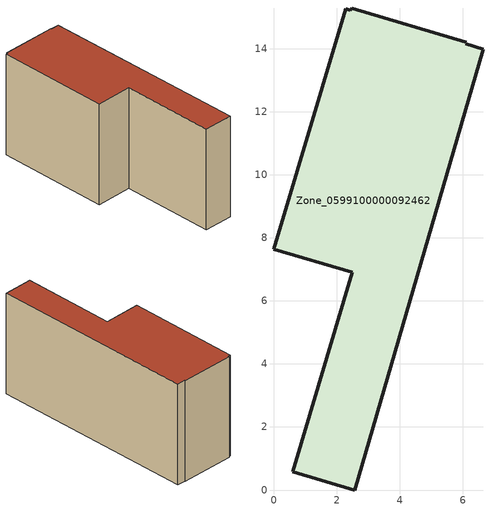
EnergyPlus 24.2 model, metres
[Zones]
Zone_0599100000092462
 floor ground (C_G): 2.47,15.29 6.11,14.21 6.08,14.15 6.64,13.99 2.57,0 0.6,0.58 2.48,6.91 0,7.64 2.29,15.26 2.43,15.22 z0
 wall outside (C_F): 2.48,6.91 0.6,0.58 2.57,0 6.64,13.99 6.08,14.15 6.11,14.21 2.47,15.29 2.43,15.22 2.29,15.26 0,7.64 2.48,6.91 z0:7.28
 roof outside (C_R): 6.11,14.21 2.47,15.29 2.43,15.22 2.29,15.26 0,7.64 2.48,6.91 0.6,0.58 2.57,0 6.64,13.99 6.08,14.15 z7.28
[BUILDING]
Pand.0599100000092462: North Axis=0; Terrain=City; Loads Convergence Tolerance Value=0.04; Temperature Convergence Tolerance Value=0.4; Solar Distribution=FullExterior; Maximum Number of Warmup Days=25; Minimum Number of Warmup Days=1
[Site:Location]
Rotterdam.The.Hague.AP_ZH_NLD Design_Conditions: Latitude=51.96; Longitude=4.45; Time Zone=1; Elevation=-4.5
[SITE:GROUNDTEMPERATURE:BUILDINGSURFACE]
18, 18, 18, 18, 18, 18, 18, 18, 18, 18, 18, 18
[MATERIAL] Thermal Absorptance=0.9; Solar Absorptance=0.7; Visible Absorptance=0.7
Name | Roughness | Thickness | Conductivity | Density | Specific Heat
G.TC.1946 | MediumSmooth | 0.15 | 1 | 540 | 1210
F.TC.1946 | Rough | 0.3 | 0.857143 | 1920 | 840
R.TC.1946 | MediumRough | 0.2 | 0.909091 | 1500 | 1000
[CONSTRUCTION]
C_G: G.TC.1946
C_F: F.TC.1946
C_R: R.TC.1946
[ZONE]
Zone_0599100000092462: Type=1; Multiplier=1; Ceiling Height=Autocalculate; Volume=Autocalculate; Floor Area=autocalculate; Part of Total Floor Area=Yes
[ZONEINFILTRATION:DESIGNFLOWRATE]
Infil_Zone_0599100000092462: Zone or ZoneList or Space or SpaceList=Zone_0599100000092462; Schedule=AlwaysOn; Design Flow Rate Calculation Method=Flow/Area; Flow Rate per Floor Area=0.003; Constant Term Coefficient=1; Temperature Term Coefficient=0; Velocity Term Coefficient=0; Velocity Squared Term Coefficient=0
[HVACTEMPLATE:ZONE:IDEALLOADSAIRSYSTEM]
Zone_0599100000092462: Maximum Heating Supply Air Temperature=50; Minimum Cooling Supply Air Temperature=13; Maximum Heating Supply Air Humidity Ratio=0.0156; Minimum Cooling Supply Air Humidity Ratio=0.0077; Heating Limit=NoLimit; Cooling Limit=NoLimit; Dehumidification Control Type=ConstantSensibleHeatRatio; Cooling Sensible Heat Ratio=0.7; Dehumidification Setpoint=60; Humidification Control Type=None; Humidification Setpoint=30; Outdoor Air Method=None; Outdoor Air Flow Rate per Person=0.00944; Outdoor Air Flow Rate per Zone Floor Area=0; Outdoor Air Flow Rate per Zone=0; Demand Controlled Ventilation Type=None; Outdoor Air Economizer Type=NoEconomizer; Heat Recovery Type=None; Sensible Heat Recovery Effectiveness=0.7; Latent Heat Recovery Effectiveness=0.65
[ZONECONTROL:THERMOSTAT]
ThermostatControl_Zone_0599100000092462: Zone or ZoneList=Zone_0599100000092462; Control Type Schedule=DualSetpointControlType; Control 1=Thermostat_Zone_0599100000092462; Temperature Difference Between Cutout And Setpoint=0
[THERMOSTATSETPOINT:DUALSETPOINT]
Thermostat_Zone_0599100000092462: Heating Setpoint Temperature Schedule=HeatingSetpoint_Zone_0599100000092462; Cooling Setpoint Temperature Schedule=CoolingSetpoint_Zone_0599100000092462
[SCHEDULE:COMPACT]
HeatingSetpoint_Zone_0599100000092462: Through: 12/31, For: AllDays, Until: 24:00, 21
CoolingSetpoint_Zone_0599100000092462: Through: 12/31, For: AllDays, Until: 24:00, 24
DualSetpointControlType: Through: 12/31, For: AllDays, Until: 24:00, 4
AlwaysOn: Through: 12/31, For: AllDays, Until: 24:00, 1
